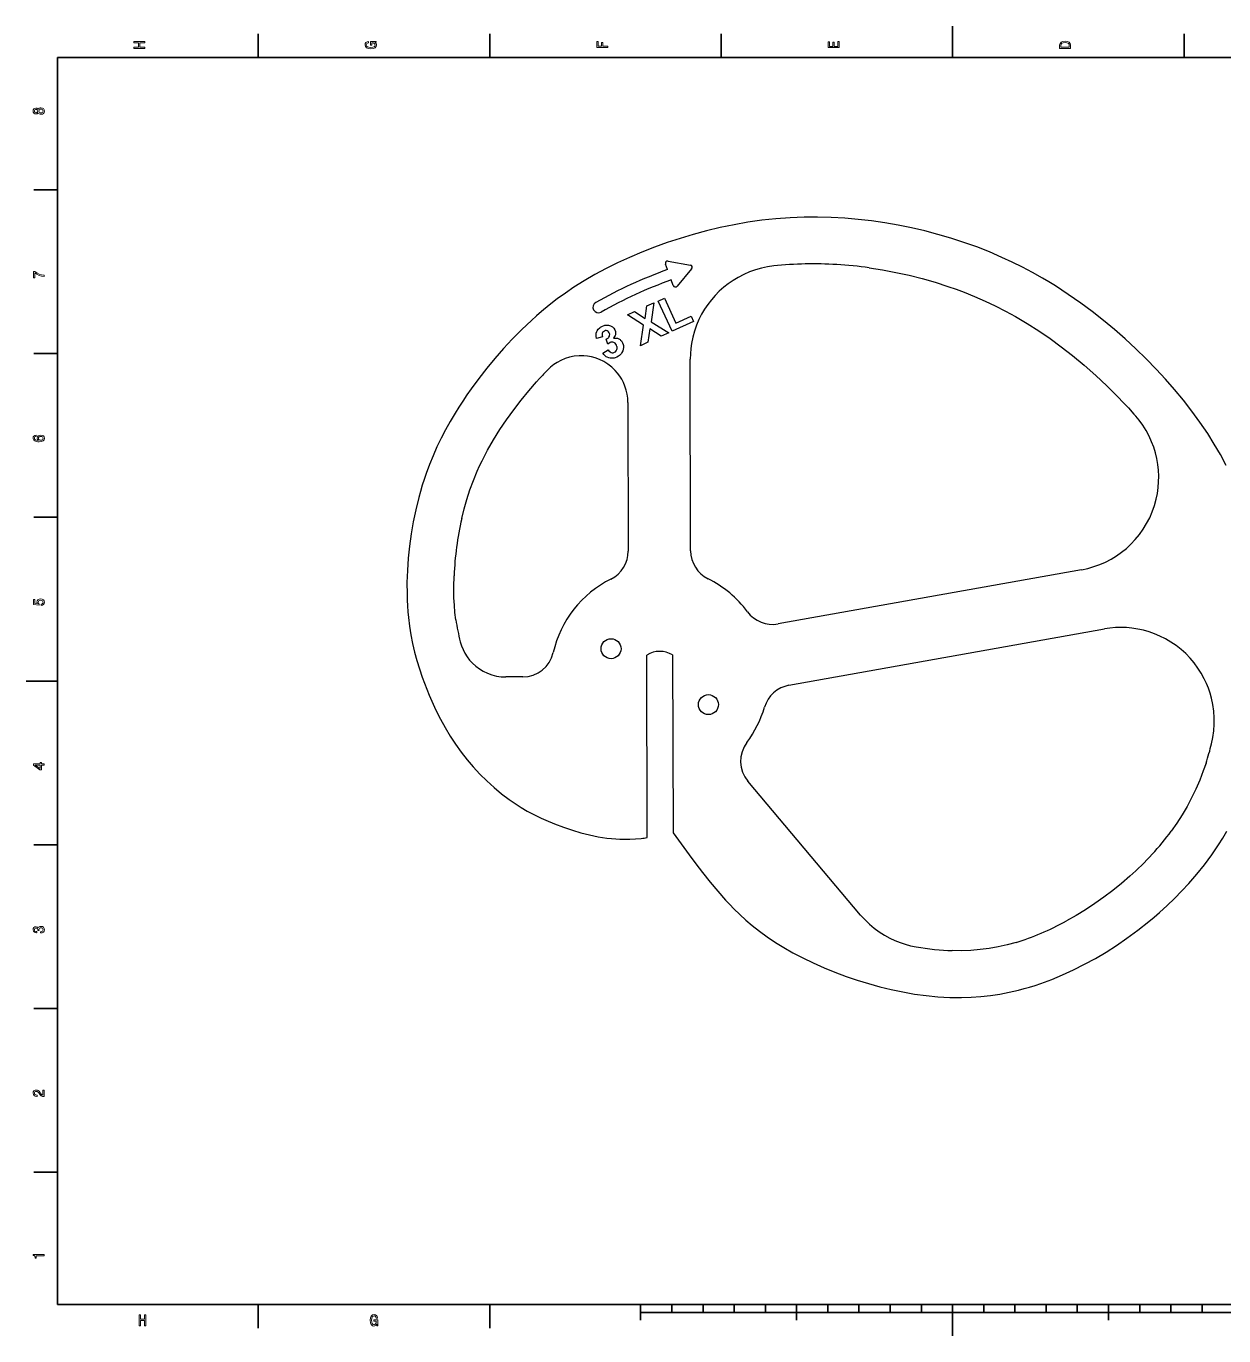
# Model space of a CAD drawing. Extents: x 0 to 594, y 0 to 420.
# Drawn here: x 0 to 384, y 0 to 420 of the extents above; entities that cross this region are included whole.
import ezdxf

# ---------------------------------------------------------------- set-up
doc = ezdxf.new("R2010")
doc.units = 0

msp = doc.modelspace()

# ---------------------------------------------------------------- linework, layer by layer
at = {"color": 7, "lineweight": 35, "ltscale": 0.1875}
for p, q in [((74.400002, 409.963135), (74.400002, 417.463135)), ((148.600006, 409.963135), (148.600006, 417.463135)), ((222.800003, 409.963135), (222.800003, 417.463135)), ((371.200012, 409.963135), (371.200012, 417.463135)), ((10, 367.463135), (2.5, 367.463135)), ((10, 314.963135), (2.5, 314.963135)), ((10, 262.463135), (2.5, 262.463135)), ((10, 157.46312), (2.5, 157.46312)), ((10, 104.96312), (2.5, 104.96312)), ((10, 52.46312), (2.5, 52.46312)), ((74.400002, 9.96312), (74.400002, 2.46312)), ((148.600006, 9.96312), (148.600006, 2.46312))]:
    msp.add_line(p, q, dxfattribs=at)
at = {"color": 7, "lineweight": 35, "ltscale": 0.25}
for p, q in [((297, 409.963135), (297, 419.963135)), ((10, 209.96312), (0, 209.96312)), ((297, 9.96312), (297, -0.03688))]:
    msp.add_line(p, q, dxfattribs=at)
at = {"color": 7, "lineweight": 35}
for p, q in [((584, 409.963135), (10, 409.963135)), ((10, 409.963135), (10, 9.96312)), ((10, 9.96312), (584, 9.96312)), ((197, 7.46312), (397, 7.46312))]:
    msp.add_line(p, q, dxfattribs=at)
at = {"ltscale": 0.181865}
for p, q in [((205.776199, 344.601074), (212.936569, 343.316986)), ((213.347931, 342.176453), (208.65567, 336.617432))]:
    msp.add_line(p, q, dxfattribs=at)
at = {"ltscale": 0.047183}
for p, q in [((205.634476, 341.899231), (204.994156, 343.674591)), ((207.46228, 336.831451), (206.82196, 338.606812))]:
    msp.add_line(p, q, dxfattribs=at)
at = {"ltscale": 0.054199}
msp.add_line((202.626968, 331.828644), (204.597748, 332.732056), dxfattribs=at)
at = {"ltscale": 0.266236}
msp.add_line((207.064606, 322.147858), (202.626968, 331.828644), dxfattribs=at)
at = {"ltscale": 0.221009}
msp.add_line((204.597748, 332.732056), (208.28154, 324.695801), dxfattribs=at)
at = {"ltscale": 0.063355}
msp.add_line((192.763092, 327.403748), (195.066772, 328.459747), dxfattribs=at)
at = {"ltscale": 0.101665}
msp.add_line((195.066772, 328.459747), (198.461731, 326.22113), dxfattribs=at)
at = {"ltscale": 0.101087}
msp.add_line((198.461731, 326.22113), (198.941742, 330.236023), dxfattribs=at)
at = {"ltscale": 0.062805}
msp.add_line((198.941742, 330.236023), (201.225449, 331.282867), dxfattribs=at)
at = {"ltscale": 0.154817}
msp.add_line((201.225449, 331.282867), (200.362427, 325.150635), dxfattribs=at)
at = {"ltscale": 0.152925}
msp.add_line((197.925308, 324.122101), (192.763092, 327.403748), dxfattribs=at)
at = {"ltscale": 0.167442}
msp.add_line((196.924423, 317.499634), (197.925308, 324.122101), dxfattribs=at)
at = {"ltscale": 0.16576}
msp.add_line((200.362427, 325.150635), (205.999329, 321.659546), dxfattribs=at)
at = {"ltscale": 0.188965}
msp.add_line((213.935699, 325.297546), (207.064606, 322.147858), dxfattribs=at)
at = {"ltscale": 0.134765}
msp.add_line((208.28154, 324.695801), (213.181839, 326.942078), dxfattribs=at)
at = {"ltscale": 0.045227}
msp.add_line((213.181839, 326.942078), (213.935699, 325.297546), dxfattribs=at)
at = {"ltscale": 0.048104}
msp.add_line((184.740067, 320.333984), (182.881348, 319.836487), dxfattribs=at)
at = {"ltscale": 0.042313}
msp.add_line((186.451355, 318.024536), (185.958832, 319.643829), dxfattribs=at)
at = {"ltscale": 0.110369}
msp.add_line((199.911179, 322.953674), (199.288025, 318.583099), dxfattribs=at)
at = {"ltscale": 0.11027}
msp.add_line((203.622406, 320.569977), (199.911179, 322.953674), dxfattribs=at)
at = {"ltscale": 0.065369}
msp.add_line((205.999329, 321.659546), (203.622406, 320.569977), dxfattribs=at)
at = {"ltscale": 0.05017}
msp.add_line((184.877945, 315.111755), (186.588211, 316.161621), dxfattribs=at)
at = {"ltscale": 0.023931}
msp.add_line((187.24614, 318.558044), (186.451355, 318.024536), dxfattribs=at)
at = {"ltscale": 0.065002}
msp.add_line((199.288025, 318.583099), (196.924423, 317.499634), dxfattribs=at)
for p, q in [((213.025452, 251.686478), (212.892365, 313.165344)), ((192.922318, 299.307831), (193.025513, 251.643188)), ((338.372711, 245.663818), (241.038574, 228.283844)), ((244.554169, 208.595245), (345.669922, 226.650467)), ((199.074478, 159.736496), (198.947693, 218.300751)), ((207.247681, 218.318726), (207.371185, 161.26709)), ((267.53418, 134.915817), (231.387634, 177.804703))]:
    msp.add_line(p, q)
at = {"ltscale": 0.021571}
msp.add_line((355.164368, 295.537689), (355.732666, 294.888428), dxfattribs=at)
at = {"ltscale": 0.137474}
msp.add_line((159.238037, 211.258652), (153.739075, 211.24675), dxfattribs=at)
at = {"color": 7, "lineweight": 35, "ltscale": 0.125}
for p, q in [((197, 9.96312), (197, 4.96312)), ((247, 9.96312), (247, 4.96312)), ((347, 9.96312), (347, 4.96312))]:
    msp.add_line(p, q, dxfattribs=at)
at = {"color": 7, "lineweight": 35, "ltscale": 0.0625}
for p, q in [((207, 9.96312), (207, 7.46312)), ((217, 9.96312), (217, 7.46312)), ((227, 9.96312), (227, 7.46312)), ((237, 9.96312), (237, 7.46312)), ((257, 9.96312), (257, 7.46312)), ((267, 9.96312), (267, 7.46312)), ((277, 9.96312), (277, 7.46312)), ((287, 9.96312), (287, 7.46312)), ((307, 9.96312), (307, 7.46312)), ((317, 9.96312), (317, 7.46312)), ((327, 9.96312), (327, 7.46312)), ((337, 9.96312), (337, 7.46312)), ((357, 9.96312), (357, 7.46312)), ((367, 9.96312), (367, 7.46312)), ((377, 9.96312), (377, 7.46312))]:
    msp.add_line(p, q, dxfattribs=at)
at = {"color": 7, "lineweight": 13}
for points in [[(38.033573, 412.837799), (38.033573, 413.275391), (36.389481, 413.275391), (36.389481, 414.583466), (38.033573, 414.583466), (38.033573, 415.016357), (34.533573, 415.016357), (34.533573, 414.583466), (35.960808, 414.583466), (35.960808, 413.275391), (34.533573, 413.275391), (34.533573, 412.837799)], [(111.764557, 414.790497), (112.233574, 414.870483), (112.233574, 415.105774), (110.342361, 415.105774), (110.342361, 413.915314), (110.771034, 413.915314), (110.771034, 414.649353), (110.8013, 414.649353), (111.265274, 414.592865), (111.608215, 414.442322), (111.825073, 414.211761), (111.895676, 413.924713), (111.804901, 413.604767), (111.532562, 413.355377), (111.083717, 413.195404), (110.468445, 413.138947), (109.858215, 413.190704), (109.409363, 413.350677), (109.137032, 413.604767), (109.041214, 413.948242), (109.091644, 414.183502), (109.232857, 414.376434), (109.469887, 414.517609), (109.787605, 414.597595), (109.787605, 415.063416), (109.303459, 414.941071), (108.940346, 414.71051), (108.718445, 414.385834), (108.637749, 413.976471), (108.763832, 413.440063), (109.131989, 413.0354), (109.71196, 412.776611), (110.483574, 412.687225), (111.260231, 412.776611), (111.840202, 413.0354), (112.208359, 413.416534), (112.329391, 413.896484), (112.289047, 414.164703), (112.188187, 414.404663), (112.011673, 414.611694)], [(186.433578, 413.107635), (186.433578, 413.512878), (184.824783, 413.512878), (184.824783, 414.785217), (184.406204, 414.785217), (184.406204, 413.512878), (183.357208, 413.512878), (183.357208, 415.077148), (182.933578, 415.077148), (182.933578, 413.107635)], [(260.633545, 413.085846), (260.633545, 415.003082), (260.2099, 415.003082), (260.2099, 413.486725), (259.02475, 413.486725), (259.02475, 414.837494), (258.606171, 414.837494), (258.606171, 413.486725), (257.55719, 413.486725), (257.55719, 414.968231), (257.133545, 414.968231), (257.133545, 413.085846)], [(331.333557, 413.924713), (331.333557, 412.837799), (334.833557, 412.837799), (334.833557, 413.924713), (334.722595, 414.437592), (334.384705, 414.818726), (333.834991, 415.054016), (333.083557, 415.138702), (332.316986, 415.063416), (332.014404, 414.969299), (331.772308, 414.837555), (331.444519, 414.456421), (331.363831, 414.207031)], [(331.752136, 413.891785), (331.827789, 414.24939), (332.059784, 414.49408), (332.473328, 414.639923), (333.083557, 414.686981), (333.673615, 414.635223), (334.087158, 414.489349), (334.33429, 414.23999), (334.414978, 413.891785), (334.414978, 413.275391), (331.752136, 413.275391)], [(3.847407, 392.210571), (3.988618, 391.988342), (4.185303, 391.835846), (4.432422, 391.73999), (4.729972, 391.709473), (5.178819, 391.779205), (5.526802, 391.979645), (5.748704, 392.306458), (5.834439, 392.750885), (5.748704, 393.190979), (5.526802, 393.517792), (5.178819, 393.718231), (4.729972, 393.792297), (4.432422, 393.757446), (4.185303, 393.665924), (3.988618, 393.509064), (3.847407, 393.291199), (3.72637, 393.465485), (3.559943, 393.587494), (3.358214, 393.661591), (3.111096, 393.687714), (2.753027, 393.618011), (2.465563, 393.434998), (2.278963, 393.138702), (2.208358, 392.750885), (2.278963, 392.358734), (2.465563, 392.062439), (2.753027, 391.875061), (3.111096, 391.809692), (3.358214, 391.831482), (3.559943, 391.905579)], [(3.151442, 392.223663), (2.92954, 392.258514), (2.75807, 392.363098), (2.652162, 392.528656), (2.611816, 392.750885), (2.652162, 392.96875), (2.75807, 393.134338), (2.92954, 393.238922), (3.151442, 393.278137), (3.378387, 393.238922), (3.5549, 393.134338), (3.670894, 392.96875), (3.706197, 392.750885), (3.665851, 392.528656), (3.5549, 392.363098), (3.378387, 392.258514)], [(4.719885, 392.127777), (4.452594, 392.167023), (4.250865, 392.293365), (4.119741, 392.489441), (4.074352, 392.750885), (4.119741, 393.007965), (4.250865, 393.204071), (4.452594, 393.330414), (4.719885, 393.373993), (5.007349, 393.330414), (5.224208, 393.204071), (5.365419, 393.007965), (5.410808, 392.750885), (5.365419, 392.489441), (5.224208, 392.293365), (5.007349, 392.167023)], [(5.733574, 339.645233), (5.733574, 340.085327), (4.901442, 340.229095), (4.124784, 340.481842), (3.403603, 340.839142), (2.727811, 341.305359), (2.309223, 341.305359), (2.309223, 339.231262), (2.768157, 339.231262), (2.768157, 340.887054), (3.448992, 340.407745), (4.160087, 340.046112), (4.916572, 339.793365)], [(3.176658, 288.796661), (2.768157, 288.713867), (2.465563, 288.522156), (2.27392, 288.22583), (2.208358, 287.842407), (2.243661, 287.585327), (2.339482, 287.363098), (2.495822, 287.167023), (2.717724, 287.001434), (2.995102, 286.870697), (3.332998, 286.774841), (3.731413, 286.713837), (4.18026, 286.696411), (4.896399, 286.766144), (5.415851, 286.979645), (5.728531, 287.323883), (5.834439, 287.794464), (5.743661, 288.217133), (5.506629, 288.539581), (5.13343, 288.748718), (4.659367, 288.822815), (4.18026, 288.748718), (3.812104, 288.548279), (3.580116, 288.238922), (3.499424, 287.855469), (3.600289, 287.441528), (3.887753, 287.132141), (3.332998, 287.19751), (2.934583, 287.336945), (2.697551, 287.550446), (2.61686, 287.846741), (2.657206, 288.064636), (2.763113, 288.230194), (2.939626, 288.339142), (3.176658, 288.395782)], [(4.66441, 288.400146), (4.982133, 288.352203), (5.224208, 288.230194), (5.385592, 288.034119), (5.436024, 287.7901), (5.385592, 287.53302), (5.229251, 287.336945), (4.987177, 287.210571), (4.669453, 287.171356), (4.356773, 287.214935), (4.119741, 287.336945), (3.968445, 287.537384), (3.912969, 287.807526), (3.968445, 288.042847), (4.114698, 288.230194), (4.35173, 288.352203)], [(4.82075, 234.170288), (5.234295, 234.266144), (5.557061, 234.47966), (5.75879, 234.793381), (5.834439, 235.19426), (5.743661, 235.634354), (5.496542, 235.978592), (5.103171, 236.196457), (4.598848, 236.279236), (4.129828, 236.20517), (3.761672, 235.996017), (3.524641, 235.66922), (3.438906, 235.246552), (3.499424, 234.919754), (3.665851, 234.667023), (2.722767, 234.789032), (2.722767, 236.113663), (2.309223, 236.113663), (2.309223, 234.497086), (4.165131, 234.257431), (4.165131, 234.606018), (3.928099, 234.858749), (3.842364, 235.181198), (3.89784, 235.460068), (4.059223, 235.673569), (4.306341, 235.808655), (4.624064, 235.856583), (4.941788, 235.808655), (5.188906, 235.66922), (5.345246, 235.455704), (5.400722, 235.181198), (5.365419, 234.950256), (5.249424, 234.771606), (5.067868, 234.640884), (4.82075, 234.575516)], [(5.733574, 182.938217), (5.733574, 183.361694), (4.866139, 183.361694), (4.866139, 183.82753), (4.462681, 183.82753), (4.462681, 183.361694), (2.309223, 183.361694), (2.309223, 182.933517), (4.422335, 181.503098), (4.866139, 181.503098), (4.866139, 182.938217)], [(4.462681, 181.898346), (2.894237, 182.938217), (4.462681, 182.938217)], [(4.634151, 129.152863), (4.669453, 129.152863), (5.153603, 129.22258), (5.516716, 129.427368), (5.748704, 129.749817), (5.834439, 130.176834), (5.748704, 130.630005), (5.526802, 130.969864), (5.173776, 131.187744), (4.719885, 131.266174), (4.422335, 131.231308), (4.18026, 131.135452), (3.993661, 130.978592), (3.857494, 130.76944), (3.585159, 131.052658), (3.151442, 131.152878), (2.75807, 131.087524), (2.46052, 130.900146), (2.27392, 130.595139), (2.208358, 130.176834), (2.28905, 129.784668), (2.510952, 129.484009), (2.863978, 129.287933), (3.332998, 129.22258), (3.368301, 129.22258), (3.368301, 129.610382), (3.045534, 129.645233), (2.813545, 129.75853), (2.672335, 129.941544), (2.621903, 130.198624), (2.662249, 130.425201), (2.768157, 130.590775), (2.939626, 130.690994), (3.171615, 130.730209), (3.418733, 130.690994), (3.585159, 130.586426), (3.686024, 130.403412), (3.716283, 130.155045), (3.71124, 129.985107), (4.109655, 129.985107), (4.099568, 130.198624), (4.144958, 130.473129), (4.265995, 130.677933), (4.462681, 130.799927), (4.719885, 130.843506), (5.012393, 130.795578), (5.229251, 130.66922), (5.365419, 130.468781), (5.410808, 130.202972), (5.360375, 129.928467), (5.209079, 129.728027), (4.967004, 129.601669), (4.634151, 129.553726)], [(5.733574, 76.687706), (5.733574, 78.766159), (5.299857, 78.766159), (5.299857, 77.123444), (5.062825, 77.214943), (4.866139, 77.371811), (4.50807, 77.855476), (4.356773, 78.112564), (4.139915, 78.400146), (3.887753, 78.604942), (3.590203, 78.722588), (3.252306, 78.766159), (2.828675, 78.692085), (2.495822, 78.487289), (2.284007, 78.173561), (2.208358, 77.768333), (2.294093, 77.350021), (2.531125, 77.031937), (2.909367, 76.827141), (3.408646, 76.757423), (3.479252, 76.757423), (3.479252, 77.153946), (3.438906, 77.153946), (3.095966, 77.193161), (2.843805, 77.310806), (2.682422, 77.498177), (2.626946, 77.746544), (2.677378, 77.999268), (2.803459, 78.186638), (3.000145, 78.30864), (3.247263, 78.352211), (3.479252, 78.321716), (3.675937, 78.238922), (3.847407, 78.099487), (3.998704, 77.907768), (4.160087, 77.650681), (4.472767, 77.223663), (4.805621, 76.923004), (5.209079, 76.744354), (5.718445, 76.687706)], [(5.733574, 25.649498), (5.733574, 26.086863), (2.208358, 26.086863), (2.208358, 25.76004), (2.515995, 25.673529), (2.722767, 25.500505), (2.843805, 25.236166), (2.884151, 24.870893), (3.24222, 24.870893), (3.24222, 25.649498)], [(36.224667, 3.179545), (36.662262, 3.179545), (36.662262, 4.823637), (37.970345, 4.823637), (37.970345, 3.179545), (38.403233, 3.179545), (38.403233, 6.679545), (37.970345, 6.679545), (37.970345, 5.252312), (36.662262, 5.252312), (36.662262, 6.679545), (36.224667, 6.679545)], [(112.37738, 3.648565), (112.457367, 3.179545), (112.692635, 3.179545), (112.692635, 5.070755), (111.50219, 5.070755), (111.50219, 4.642081), (112.236221, 4.642081), (112.236221, 4.611822), (112.179756, 4.147845), (112.029182, 3.804905), (111.798622, 3.588047), (111.511597, 3.517442), (111.191635, 3.60822), (110.942253, 3.880554), (110.782272, 4.329401), (110.725807, 4.944675), (110.777565, 5.554905), (110.937546, 6.003753), (111.191635, 6.276087), (111.535126, 6.371908), (111.770393, 6.321476), (111.96331, 6.180265), (112.104469, 5.943234), (112.184464, 5.625511), (112.650291, 5.625511), (112.527946, 6.10966), (112.297386, 6.472773), (111.972717, 6.694675), (111.563354, 6.775367), (111.026947, 6.649286), (110.622292, 6.28113), (110.363495, 5.701159), (110.274094, 4.929545), (110.363495, 4.152888), (110.622292, 3.572917), (111.003426, 3.204761), (111.483368, 3.083724), (111.751572, 3.12407), (111.991539, 3.224934), (112.198578, 3.401447)]]:
    msp.add_lwpolyline(points, close=True, dxfattribs=at)
for points in [[(384.759003, 279.097046), (382.89032, 282.549866), (380.900818, 285.946289), (378.795044, 289.285522), (376.325989, 292.927124), (373.728516, 296.496338), (371.011749, 299.992188), (368.185242, 303.412964), (365.258484, 306.756744), (362.240051, 310.021667), (359.017456, 313.325989), (355.711121, 316.541626), (352.327881, 319.664978), (348.874176, 322.691589), (345.355438, 325.616333), (341.775696, 328.434082), (338.137238, 331.139893), (334.096893, 333.962097), (332.041901, 335.325073), (329.969482, 336.650848), (327.897827, 337.927826), (325.808655, 339.167267), (322.627502, 340.963074), (319.405334, 342.672119), (316.141754, 344.293823), (312.837067, 345.827881), (308.820313, 347.552429), (304.748322, 349.151489), (300.623962, 350.626526), (296.451324, 351.978882), (292.28775, 353.195313), (288.087646, 354.293915), (283.857117, 355.27478), (279.602966, 356.137451), (275.332153, 356.880676), (271.051208, 357.502808), (266.765991, 358.001831), (262.415649, 358.379944), (258.070892, 358.625641), (253.734879, 358.736237), (249.40976, 358.709351), (244.883972, 358.531647), (240.374588, 358.200378), (235.882004, 357.716614), (231.405716, 357.082642), (226.945267, 356.301941), (222.501434, 355.378906), (218.077225, 354.318665), (213.867706, 353.18103), (209.686569, 351.927246), (205.541336, 350.561249), (201.441742, 349.086304), (197.398788, 347.505035), (193.424057, 345.819), (189.528854, 344.028503), (185.897598, 342.222565), (182.358551, 340.320038), (178.918533, 338.318726), (175.581833, 336.216187), (172.876404, 334.381805), (170.245483, 332.476196), (167.68689, 330.499359), (165.196609, 328.451447), (163.571899, 327.046875), (161.97374, 325.611176), (158.850967, 322.648163), (155.81842, 319.568024), (153.020477, 316.545868), (150.29837, 313.433624), (147.655792, 310.239471), (145.100281, 306.971893), (142.641861, 303.638733), (141.284836, 301.707001), (139.965805, 299.757538), (138.703201, 297.816559), (137.482391, 295.860474), (135.913605, 293.213318), (134.428574, 290.542175), (133.031219, 287.848907), (131.680389, 285.040192), (130.428589, 282.212555), (129.275787, 279.367401), (128.220367, 276.50531), (127.584877, 274.634674), (126.988503, 272.757019), (126.403305, 270.778168), (125.858856, 268.791901), (124.908699, 264.894226), (124.11042, 261.024048), (123.445015, 257.137756), (122.908821, 253.241058), (122.501213, 249.340393), (122.224869, 245.441666), (122.086029, 241.549255), (122.091904, 237.791336), (122.150101, 235.916321), (122.247078, 234.044235), (122.384201, 232.175232), (122.562729, 230.309479), (122.910378, 227.517456), (123.355881, 224.734619), (123.899864, 221.963486), (124.540726, 219.208115), (125.267067, 216.499466), (126.078438, 213.817596), (126.967232, 211.169662), (127.668732, 209.23967), (128.404419, 207.33606), (129.194519, 205.406281), (130.014313, 203.511124), (131.375717, 200.570251), (132.800278, 197.733505), (134.290497, 195.001938), (135.895737, 192.306854), (137.595047, 189.706467), (139.406006, 187.184082), (141.342163, 184.72525), (143.349319, 182.389725), (145.476196, 180.111694), (147.710815, 177.905762), (150.035339, 175.794189), (152.430496, 173.801376), (154.879929, 171.948212), (156.787018, 170.63089), (158.714935, 169.406082), (160.66214, 168.271133), (162.135803, 167.474854), (163.621826, 166.721436), (165.121109, 166.00676), (166.634186, 165.326874), (169.413071, 164.172287), (172.238953, 163.108246), (175.105179, 162.136765), (177.856293, 161.311768), (180.629242, 160.598587), (183.415787, 160.016281), (186.207901, 159.582199), (187.603699, 159.424973), (188.997833, 159.309174), (190.35939, 159.236664), (191.718124, 159.204971), (193.544586, 159.227249), (195.364075, 159.324402), (197.17569, 159.496384)], [(239.662735, 343.055939), (237.672775, 342.771973), (235.706238, 342.354919), (233.77179, 341.807556), (231.878006, 341.132813), (230.033539, 340.333435), (228.246979, 339.412384), (226.638748, 338.445374), (225.093185, 337.378021), (223.616547, 336.215576), (222.215591, 334.964203), (220.896255, 333.629395), (219.664063, 332.216522), (218.524445, 330.731018), (217.481308, 329.177734), (216.536987, 327.560913), (215.694031, 325.886353), (214.907898, 324.037842), (214.245682, 322.139008), (213.712036, 320.200226), (213.310867, 318.232117), (213.075989, 316.552002), (212.936462, 314.861267), (212.892365, 313.165344)], [(270.307068, 342.467041), (274.566864, 341.803528), (278.81488, 341.007019), (283.041565, 340.079834), (287.237274, 339.023438), (291.392212, 337.838867), (295.496094, 336.526398), (298.108978, 335.61264), (300.695221, 334.64502), (304.072632, 333.282257), (307.404236, 331.822571), (310.690735, 330.264832), (313.933044, 328.608459), (317.132141, 326.85321)], [(183.405945, 322.796204), (183.881226, 323.252991), (184.141937, 323.444366), (184.721863, 323.766022)], [(184.721863, 323.766022), (185.271194, 323.96106), (185.549622, 324.039673), (185.972412, 324.110199), (186.353271, 324.106934), (186.733459, 324.049591), (187.33519, 323.900421)], [(187.33519, 323.900421), (187.774979, 323.674377), (187.982498, 323.544678), (188.233765, 323.338531), (188.445679, 323.090942), (188.765656, 322.59021)], [(317.132813, 326.852844), (320.896057, 324.628845), (324.605896, 322.263702), (328.262146, 319.761505), (331.864746, 317.126526), (335.413879, 314.363342)], [(182.881348, 319.836487), (182.761688, 320.501526), (182.738953, 320.830292), (182.775421, 321.500061)], [(182.775421, 321.500061), (182.943787, 322.058899), (183.06926, 322.315369), (183.405945, 322.796204)], [(184.707275, 321.4953), (184.641479, 321.185425), (184.63266, 320.799042), (184.740067, 320.333984)], [(185.373611, 322.203613), (185.038803, 321.984436), (184.799423, 321.675598), (184.707275, 321.4953)], [(186.286896, 322.267731), (185.916122, 322.331482), (185.734619, 322.317627), (185.373611, 322.203613)], [(185.958832, 319.643829), (186.282791, 319.804901), (186.643188, 320.070129), (186.760391, 320.205902), (186.966248, 320.504456)], [(186.939987, 321.616364), (186.740173, 321.941345), (186.611176, 322.071686), (186.286896, 322.267731)], [(186.966248, 320.504456), (187.050751, 320.80127), (187.068741, 321.174866), (187.016235, 321.395264), (186.939987, 321.616364)], [(188.765656, 322.59021), (188.897995, 322.039612), (188.942169, 321.76297), (188.952301, 321.35202), (188.893036, 321.030823), (188.778763, 320.721008), (188.636703, 320.440094), (188.300842, 319.895569)], [(188.300842, 319.895569), (188.751816, 319.952698), (189.314972, 319.930695), (189.550491, 319.871643), (190.011719, 319.704956)], [(190.011719, 319.704956), (190.39267, 319.454468), (190.570465, 319.314941), (190.81337, 319.062317), (190.957336, 318.859558), (191.207214, 318.424011)], [(186.804047, 313.581604), (186.252472, 313.819458), (185.989304, 313.958435), (185.6866, 314.165344), (185.41922, 314.416687), (185.228775, 314.638214), (184.877945, 315.111755)], [(186.588211, 316.161621), (186.788467, 315.879822), (187.233276, 315.479797), (187.539551, 315.31665)], [(188.36084, 318.569489), (188.063782, 318.654572), (187.689651, 318.678131), (187.468246, 318.629974), (187.24614, 318.558044)], [(187.539551, 315.31665), (187.832199, 315.251923), (188.197495, 315.246338), (188.411957, 315.298462), (188.626221, 315.371643)], [(189.253082, 317.624908), (189.081314, 317.935303), (188.803406, 318.274567), (188.591354, 318.430969), (188.36084, 318.569489)], [(188.626221, 315.371643), (188.902161, 315.544189), (189.183334, 315.822052), (189.300629, 316.030762), (189.400192, 316.258179)], [(189.400192, 316.258179), (189.456512, 316.630585), (189.433746, 317.087891), (189.383499, 317.273315), (189.253082, 317.624908)], [(191.272552, 315.803162), (190.984009, 315.265656), (190.823318, 315.008789), (190.54454, 314.656158), (190.185028, 314.339355), (189.915115, 314.154724), (189.350647, 313.826416)], [(191.207214, 318.424011), (191.38826, 317.870728), (191.459213, 317.590668), (191.516617, 317.166382), (191.51329, 316.911957), (191.433914, 316.40213), (191.272552, 315.803162)], [(192.922318, 299.307831), (192.859711, 300.634277), (192.679337, 301.950043), (192.383789, 303.245178), (191.975937, 304.509552), (191.45903, 305.733368), (190.914047, 306.77417), (190.288849, 307.769775), (189.586609, 308.712219), (188.811508, 309.594452), (187.707855, 310.641174), (186.504105, 311.572083), (185.213623, 312.378906), (183.849792, 313.053375), (182.425903, 313.587006), (181.221451, 313.913879), (179.995117, 314.135986), (178.752319, 314.25351), (177.23317, 314.256897), (175.72052, 314.109009), (174.229767, 313.811951), (172.776581, 313.367706), (171.376709, 312.778229), (170.214249, 312.149597), (169.110962, 311.418121), (168.076111, 310.592316), (167.11853, 309.680969)], [(189.350647, 313.826416), (188.796387, 313.624695), (188.51506, 313.542297), (188.086685, 313.464691), (187.815903, 313.453552), (187.268707, 313.501892), (186.804047, 313.581604)], [(335.413879, 314.363342), (339.186768, 311.239197), (342.882935, 307.983063), (346.490448, 304.605042), (349.997009, 301.113678), (351.708252, 299.327881), (353.38916, 297.51651), (355.16394, 295.537323)], [(151.880478, 290.574799), (154.0271, 293.758728), (156.291138, 296.896667), (158.657806, 299.978516), (161.115021, 302.994263), (163.652313, 305.932678), (164.565155, 306.948944)], [(338.372711, 245.663818), (340.341095, 246.084824), (342.276672, 246.637695), (344.171143, 247.318924), (346.016235, 248.124878), (347.80365, 249.051727), (349.525452, 250.095398), (351.161804, 251.242493), (352.718842, 252.496735), (354.1875, 253.853027), (355.559692, 255.305145), (356.899536, 256.93573), (358.12207, 258.656616), (359.222351, 260.458588), (360.195374, 262.332458), (361.036072, 264.26886), (361.739441, 266.258636), (362.300415, 268.29245), (362.673706, 270.119873), (362.930115, 271.970764), (363.069366, 273.836273), (363.092346, 275.705475), (363.000427, 277.569489), (362.792542, 279.438721), (362.469849, 281.291626), (362.033203, 283.120911), (361.483459, 284.919159), (360.821472, 286.678955), (359.994324, 288.502502), (359.043701, 290.268463), (357.976685, 291.966949), (356.801025, 293.58844), (355.732269, 294.888062)], [(144.624222, 277.252472), (145.374954, 278.915771), (146.16745, 280.573059), (147.027405, 282.275146), (147.929901, 283.970245), (149.828339, 287.287628), (151.880371, 290.574646)], [(139.640793, 262.033386), (140.407913, 265.138245), (141.283264, 268.210602), (142.273987, 271.252411), (143.386078, 274.265594), (144.624008, 277.252014)], [(137.76062, 229.631821), (137.474747, 231.934067), (137.267288, 234.252975), (137.135239, 236.588821), (137.08371, 238.352005), (137.07132, 240.125031), (137.157684, 243.70108)], [(380.045868, 189.834625), (380.483856, 191.896027), (380.774597, 193.983597), (380.918518, 196.086777), (380.915985, 198.195053), (380.767456, 200.297943), (380.473358, 202.385025), (380.034058, 204.445892), (379.584961, 206.047424), (379.046509, 207.619705), (378.420166, 209.159271), (377.708191, 210.662918), (376.736694, 212.427719), (375.650085, 214.124435), (374.453583, 215.745651), (373.152344, 217.283798), (371.751526, 218.731293), (370.25647, 220.08049), (368.681641, 221.317398), (367.023621, 222.446152), (365.293427, 223.461411), (363.502258, 224.358521), (361.771698, 225.09111), (359.999146, 225.715515), (358.191467, 226.228943), (356.355408, 226.628571), (354.497986, 226.91156), (352.733704, 227.069351), (350.961548, 227.121231), (349.188477, 227.067963), (347.422333, 226.910675), (345.669922, 226.650467)], [(139.17276, 222.536285), (139.557129, 221.269318), (140.052643, 220.039673), (140.654709, 218.857498), (141.358063, 217.733734), (142.157074, 216.677887), (143.110992, 215.631332), (144.160934, 214.677155), (145.296143, 213.826736), (146.504974, 213.090256), (147.863312, 212.435806), (149.280487, 211.919785), (150.741943, 211.546631), (152.233063, 211.320816), (153.739075, 211.24675)], [(378.258728, 183.634521), (377.381744, 181.101669), (376.24939, 178.172333), (375.00708, 175.301666), (373.653198, 172.490341), (372.186737, 169.73848), (370.60733, 167.045853), (368.915405, 164.411865), (367.112122, 161.835724)], [(207.371185, 161.26709), (209.940323, 157.713577), (212.513687, 154.225891), (214.682373, 151.34761), (216.86171, 148.520844), (219.272476, 145.488586), (221.731964, 142.525391), (224.25351, 139.658875), (225.558136, 138.254288), (226.89975, 136.869568), (228.75621, 135.054916), (230.701401, 133.277664), (232.744827, 131.539963), (235.109207, 129.680283), (237.600342, 127.876457), (240.217072, 126.131302), (242.954926, 124.447029), (245.805939, 122.826141), (249.029037, 121.135544), (252.360275, 119.527092), (255.785553, 118.00457), (259.290741, 116.572372), (262.863434, 115.235008), (266.421173, 114.020515), (270.025513, 112.906487), (273.667511, 111.898994), (277.338715, 111.004868), (281.031128, 110.231529), (284.791199, 109.578514), (288.557587, 109.066582), (292.323364, 108.70414), (294.225525, 108.580276), (296.125122, 108.497581), (297.978668, 108.457329), (299.828308, 108.457886), (302.941223, 108.553116), (306.036499, 108.768394), (309.110931, 109.104546), (312.162354, 109.561317), (315.189453, 110.137505), (318.191467, 110.831017), (319.95282, 111.294655), (321.705261, 111.797523), (323.503418, 112.356499), (325.291901, 112.955429), (328.785675, 114.24791), (332.239929, 115.682991), (335.804932, 117.325508), (339.322113, 119.104881), (342.788788, 121.012749), (346.201324, 123.04155), (349.555359, 125.184662), (352.846252, 127.436661), (356.435669, 130.071411), (359.932678, 132.83197), (361.643616, 134.258209), (363.32782, 135.714523), (365.801025, 137.95459), (368.20636, 140.260376), (370.538971, 142.631012), (372.79422, 145.065842), (375.346558, 148.01709), (377.777283, 151.055054), (380.079559, 154.178192), (381.180725, 155.771194), (382.247803, 157.384888), (383.616516, 159.568253), (384.922607, 161.787323)], [(353.817749, 147.328827), (351.122559, 145.009811), (348.347046, 142.77507), (345.499908, 140.628708), (342.589172, 138.575348), (339.622375, 136.6203), (336.606873, 134.769806), (333.549988, 133.031174)], [(267.53418, 134.915817), (268.880676, 133.423706), (270.324738, 132.025055), (271.859161, 130.725555), (273.476624, 129.531006), (275.169739, 128.447205), (276.931274, 127.479652), (278.53067, 126.728889), (280.171692, 126.073784), (281.848419, 125.51622), (283.554993, 125.05806), (285.285522, 124.701187)], [(317.344055, 126.149742), (314.493317, 125.367378), (311.626038, 124.716026), (308.738464, 124.198692), (305.826721, 123.816978), (302.887268, 123.57106), (299.917114, 123.459747), (296.914185, 123.480476)]]:
    msp.add_lwpolyline(points)
for centre in [(187.504837, 220.31987), (218.720657, 202.387405)]:
    msp.add_circle(centre, 3.2)
for centre, radius, start, end in [((205.652634, 343.912079), 0.7, 79.832986, 199.832993), ((257.120148, 199.150192), 151.75, 109.832987, 119.420161), ((212.813019, 342.627991), 0.7, 319.832989, 79.832986), ((252.372314, 225.696442), 118.045777, 91.257836, 96.180825), ((257.120148, 199.150192), 148.25, 109.832987, 119.420161), ((208.120758, 337.06897), 0.7, 199.832993, 319.832989), ((183.438614, 329.806335), 1.75, 119.420161, 299.420156), ((258.222534, 221.983658), 126.454634, 136.091533, 137.785912), ((240.201843, 239.077652), 103.148633, 167.141054, 177.430747), ((183.025528, 251.621536), 10, 296.511834, 0.124034), ((223.025436, 251.70813), 10, 180.124031, 243.736233), ((203.112747, 211.353638), 35, 116.511839, 167.284447), ((203.112747, 211.353638), 35, 36.511835, 63.736231), ((239.280777, 238.128128), 10, 216.511837, 280.124032), ((203.534531, 239.045212), 66.444706, 188.145214, 194.386327), ((159.216385, 221.258636), 10, 270.124034, 347.284446), ((203.112747, 211.353638), 8.1, 59.303835, 120.944236), ((246.311966, 198.750946), 10, 100.124037, 163.736232), ((203.112747, 211.353638), 35, 322.96362, 343.736234), ((239.034149, 184.249146), 10, 142.963618, 220.124037), ((293.622894, 211.388733), 89.070211, 341.844386, 345.995977), ((186.659286, 250.285385), 91.396056, 276.607324, 277.80717)]:
    msp.add_arc(centre, radius, start, end)
for centre, major_axis, ratio, start_param, end_param in [((297.612213, 207.454758), (110.482101, -111.647697), 0.707455, 2.3938949829, 2.5513675164), ((294.749084, 179.137741), (82.204941, 30.492249), 0.665761, 5.2423373817, 5.4950639064), ((352.879639, 288.973206), (-67.587128, -162.177765), 0.472547, 0.3675484298, 0.5324169888), ((274.714172, 159.477966), (53.393539, -22.58139), 0.525747, 5.1256721048, 5.3491098675)]:
    msp.add_ellipse(centre, major_axis=major_axis, ratio=ratio, start_param=start_param, end_param=end_param)

doc.saveas('drawing.dxf')
